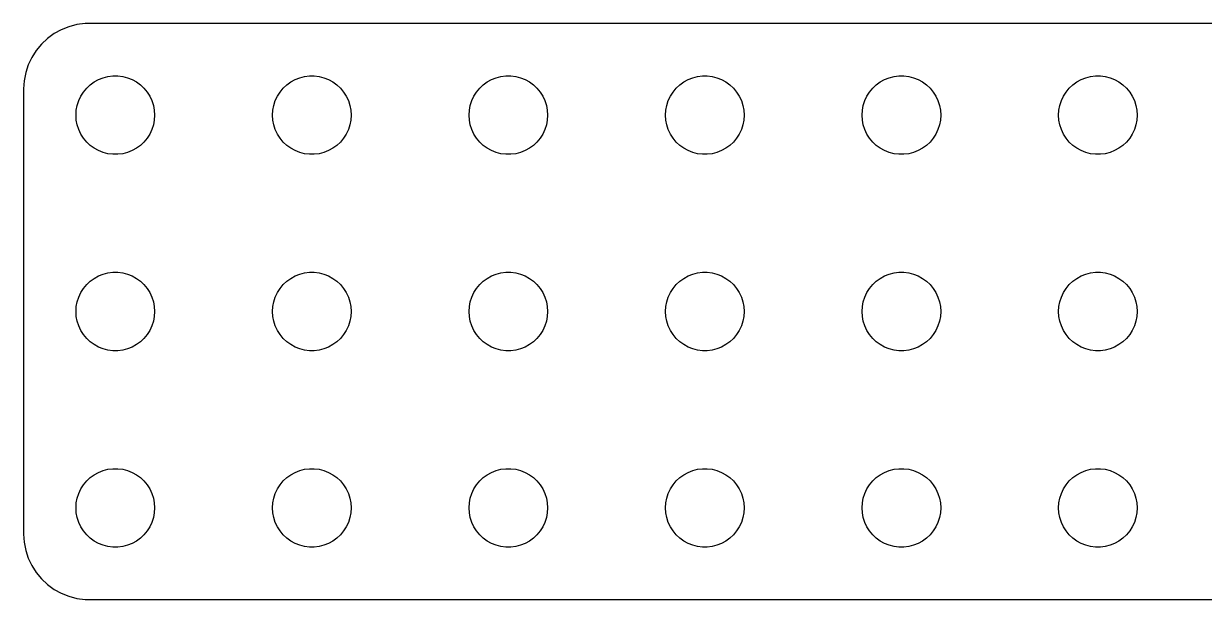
# Model space of a CAD drawing. Header units: metres. Extents: x -187 to 187, y -22 to 22.
# Drawn here: x -187 to -96.9, y -22 to 22 of the extents above; entities that cross this region are included whole.
import ezdxf

# ---------------------------------------------------------------- set-up
doc = ezdxf.new("R2010")
doc.units = ezdxf.units.M

msp = doc.modelspace()

# ---------------------------------------------------------------- linework, layer by layer
for p, q in [((-183.545, 21.7553), (-184.129, 21.5241)), ((-182.937, 21.9114), (-183.545, 21.7553)), ((-182.314, 21.9901), (-182.937, 21.9114)), ((182.314, 21.9901), (-182.314, 21.9901)), ((-185.187, 20.8526), (-185.645, 20.4227)), ((-184.679, 21.2216), (-185.187, 20.8526)), ((-184.129, 21.5241), (-184.679, 21.2216)), ((-186.045, 19.9389), (-186.382, 19.4088)), ((-185.645, 20.4227), (-186.045, 19.9389)), ((-186.382, 19.4088), (-186.649, 18.8406)), ((-186.843, 18.2434), (-186.961, 17.6267)), ((-186.649, 18.8406), (-186.843, 18.2434)), ((-186.961, 17.6267), (-187, 17)), ((-182.187, 17.0536), (-181.912, 17.3115)), ((-181.912, 17.3115), (-181.607, 17.533)), ((-181.607, 17.533), (-181.277, 17.7145)), ((-181.277, 17.7145), (-180.927, 17.8532)), ((-180.927, 17.8532), (-180.562, 17.9469)), ((-180.562, 17.9469), (-180.188, 17.9941)), ((-180.188, 17.9941), (-179.812, 17.9941)), ((-179.812, 17.9941), (-179.438, 17.9469)), ((-179.438, 17.9469), (-179.073, 17.8532)), ((-179.073, 17.8532), (-178.723, 17.7145)), ((-178.723, 17.7145), (-178.393, 17.533)), ((-178.393, 17.533), (-178.088, 17.3115)), ((-178.088, 17.3115), (-177.813, 17.0536)), ((-167.187, 17.0536), (-166.912, 17.3115)), ((-166.912, 17.3115), (-166.607, 17.533)), ((-166.607, 17.533), (-166.277, 17.7145)), ((-166.277, 17.7145), (-165.927, 17.8532)), ((-165.927, 17.8532), (-165.562, 17.9469)), ((-165.562, 17.9469), (-165.188, 17.9941)), ((-165.188, 17.9941), (-164.812, 17.9941)), ((-164.812, 17.9941), (-164.438, 17.9469)), ((-164.438, 17.9469), (-164.073, 17.8532)), ((-164.073, 17.8532), (-163.723, 17.7145)), ((-163.723, 17.7145), (-163.393, 17.533)), ((-163.393, 17.533), (-163.088, 17.3115)), ((-163.088, 17.3115), (-162.813, 17.0536)), ((-152.187, 17.0536), (-151.912, 17.3115)), ((-151.912, 17.3115), (-151.607, 17.533)), ((-151.607, 17.533), (-151.277, 17.7145)), ((-151.277, 17.7145), (-150.927, 17.8532)), ((-150.927, 17.8532), (-150.562, 17.9469)), ((-150.562, 17.9469), (-150.188, 17.9941)), ((-150.188, 17.9941), (-149.812, 17.9941)), ((-149.812, 17.9941), (-149.438, 17.9469)), ((-149.438, 17.9469), (-149.073, 17.8532)), ((-149.073, 17.8532), (-148.723, 17.7145)), ((-148.723, 17.7145), (-148.393, 17.533)), ((-148.393, 17.533), (-148.088, 17.3115)), ((-148.088, 17.3115), (-147.813, 17.0536)), ((-137.187, 17.0536), (-136.912, 17.3115)), ((-136.912, 17.3115), (-136.607, 17.533)), ((-136.607, 17.533), (-136.277, 17.7145)), ((-136.277, 17.7145), (-135.927, 17.8532)), ((-135.927, 17.8532), (-135.562, 17.9469)), ((-135.562, 17.9469), (-135.188, 17.9941)), ((-135.188, 17.9941), (-134.812, 17.9941)), ((-134.812, 17.9941), (-134.438, 17.9469)), ((-134.438, 17.9469), (-134.073, 17.8532)), ((-134.073, 17.8532), (-133.723, 17.7145)), ((-133.723, 17.7145), (-133.393, 17.533)), ((-133.393, 17.533), (-133.088, 17.3115)), ((-133.088, 17.3115), (-132.813, 17.0536)), ((-122.187, 17.0536), (-121.912, 17.3115)), ((-121.912, 17.3115), (-121.607, 17.533)), ((-121.607, 17.533), (-121.277, 17.7145)), ((-121.277, 17.7145), (-120.927, 17.8532)), ((-120.927, 17.8532), (-120.562, 17.9469)), ((-120.562, 17.9469), (-120.188, 17.9941)), ((-120.188, 17.9941), (-119.812, 17.9941)), ((-119.812, 17.9941), (-119.438, 17.9469)), ((-119.438, 17.9469), (-119.073, 17.8532)), ((-119.073, 17.8532), (-118.723, 17.7145)), ((-118.723, 17.7145), (-118.393, 17.533)), ((-118.393, 17.533), (-118.088, 17.3115)), ((-118.088, 17.3115), (-117.813, 17.0536)), ((-107.187, 17.0536), (-106.912, 17.3115)), ((-106.912, 17.3115), (-106.607, 17.533)), ((-106.607, 17.533), (-106.277, 17.7145)), ((-106.277, 17.7145), (-105.927, 17.8532)), ((-105.927, 17.8532), (-105.562, 17.9469)), ((-105.562, 17.9469), (-105.188, 17.9941)), ((-105.188, 17.9941), (-104.812, 17.9941)), ((-104.812, 17.9941), (-104.438, 17.9469)), ((-104.438, 17.9469), (-104.073, 17.8532)), ((-104.073, 17.8532), (-103.723, 17.7145)), ((-103.723, 17.7145), (-103.393, 17.533)), ((-103.393, 17.533), (-103.088, 17.3115)), ((-103.088, 17.3115), (-102.813, 17.0536)), ((-187, 17), (-187, -17)), ((-182.789, 16.1044), (-182.629, 16.4453)), ((-182.629, 16.4453), (-182.427, 16.7634)), ((-182.427, 16.7634), (-182.187, 17.0536)), ((-177.813, 17.0536), (-177.573, 16.7634)), ((-177.573, 16.7634), (-177.371, 16.4453)), ((-177.371, 16.4453), (-177.211, 16.1044)), ((-167.789, 16.1044), (-167.629, 16.4453)), ((-167.629, 16.4453), (-167.427, 16.7634)), ((-167.427, 16.7634), (-167.187, 17.0536)), ((-162.813, 17.0536), (-162.573, 16.7634)), ((-162.573, 16.7634), (-162.371, 16.4453)), ((-162.371, 16.4453), (-162.211, 16.1044)), ((-152.789, 16.1044), (-152.629, 16.4453)), ((-152.629, 16.4453), (-152.427, 16.7634)), ((-152.427, 16.7634), (-152.187, 17.0536)), ((-147.813, 17.0536), (-147.573, 16.7634)), ((-147.573, 16.7634), (-147.371, 16.4453)), ((-147.371, 16.4453), (-147.211, 16.1044)), ((-137.789, 16.1044), (-137.629, 16.4453)), ((-137.629, 16.4453), (-137.427, 16.7634)), ((-137.427, 16.7634), (-137.187, 17.0536)), ((-132.813, 17.0536), (-132.573, 16.7634)), ((-132.573, 16.7634), (-132.371, 16.4453)), ((-132.371, 16.4453), (-132.211, 16.1044)), ((-122.789, 16.1044), (-122.629, 16.4453)), ((-122.629, 16.4453), (-122.427, 16.7634)), ((-122.427, 16.7634), (-122.187, 17.0536)), ((-117.813, 17.0536), (-117.573, 16.7634)), ((-117.573, 16.7634), (-117.371, 16.4453)), ((-117.371, 16.4453), (-117.211, 16.1044)), ((-107.789, 16.1044), (-107.629, 16.4453)), ((-107.629, 16.4453), (-107.427, 16.7634)), ((-107.427, 16.7634), (-107.187, 17.0536)), ((-102.813, 17.0536), (-102.573, 16.7634)), ((-102.573, 16.7634), (-102.371, 16.4453)), ((-102.371, 16.4453), (-102.211, 16.1044)), ((-183, 15), (-182.976, 15.376)), ((-182.976, 15.376), (-182.906, 15.7461)), ((-182.906, 15.7461), (-182.789, 16.1044)), ((-177.211, 16.1044), (-177.094, 15.7461)), ((-177.094, 15.7461), (-177.024, 15.376)), ((-177.024, 15.376), (-177, 15)), ((-168, 15), (-167.976, 15.376)), ((-167.976, 15.376), (-167.906, 15.7461)), ((-167.906, 15.7461), (-167.789, 16.1044)), ((-162.211, 16.1044), (-162.094, 15.7461)), ((-162.094, 15.7461), (-162.024, 15.376)), ((-162.024, 15.376), (-162, 15)), ((-153, 15), (-152.976, 15.376)), ((-152.976, 15.376), (-152.906, 15.7461)), ((-152.906, 15.7461), (-152.789, 16.1044)), ((-147.211, 16.1044), (-147.094, 15.7461)), ((-147.094, 15.7461), (-147.024, 15.376)), ((-147.024, 15.376), (-147, 15)), ((-138, 15), (-137.976, 15.376)), ((-137.976, 15.376), (-137.906, 15.7461)), ((-137.906, 15.7461), (-137.789, 16.1044)), ((-132.211, 16.1044), (-132.094, 15.7461)), ((-132.094, 15.7461), (-132.024, 15.376)), ((-132.024, 15.376), (-132, 15)), ((-123, 15), (-122.976, 15.376)), ((-122.976, 15.376), (-122.906, 15.7461)), ((-122.906, 15.7461), (-122.789, 16.1044)), ((-117.211, 16.1044), (-117.094, 15.7461)), ((-117.094, 15.7461), (-117.024, 15.376)), ((-117.024, 15.376), (-117, 15)), ((-108, 15), (-107.976, 15.376)), ((-107.976, 15.376), (-107.906, 15.7461)), ((-107.906, 15.7461), (-107.789, 16.1044)), ((-102.211, 16.1044), (-102.094, 15.7461)), ((-102.094, 15.7461), (-102.024, 15.376)), ((-102.024, 15.376), (-102, 15)), ((-182.976, 14.624), (-183, 15)), ((-182.906, 14.2539), (-182.976, 14.624)), ((-177.024, 14.624), (-177.094, 14.2539)), ((-177, 15), (-177.024, 14.624)), ((-167.976, 14.624), (-168, 15)), ((-167.906, 14.2539), (-167.976, 14.624)), ((-162.024, 14.624), (-162.094, 14.2539)), ((-162, 15), (-162.024, 14.624)), ((-152.976, 14.624), (-153, 15)), ((-152.906, 14.2539), (-152.976, 14.624)), ((-147.024, 14.624), (-147.094, 14.2539)), ((-147, 15), (-147.024, 14.624)), ((-137.976, 14.624), (-138, 15)), ((-137.906, 14.2539), (-137.976, 14.624)), ((-132.024, 14.624), (-132.094, 14.2539)), ((-132, 15), (-132.024, 14.624)), ((-122.976, 14.624), (-123, 15)), ((-122.906, 14.2539), (-122.976, 14.624)), ((-117.024, 14.624), (-117.094, 14.2539)), ((-117, 15), (-117.024, 14.624)), ((-107.976, 14.624), (-108, 15)), ((-107.906, 14.2539), (-107.976, 14.624)), ((-102.024, 14.624), (-102.094, 14.2539)), ((-102, 15), (-102.024, 14.624)), ((-182.789, 13.8956), (-182.906, 14.2539)), ((-182.629, 13.5547), (-182.789, 13.8956)), ((-182.427, 13.2366), (-182.629, 13.5547)), ((-177.371, 13.5547), (-177.573, 13.2366)), ((-177.211, 13.8956), (-177.371, 13.5547)), ((-177.094, 14.2539), (-177.211, 13.8956)), ((-167.789, 13.8956), (-167.906, 14.2539)), ((-167.629, 13.5547), (-167.789, 13.8956)), ((-167.427, 13.2366), (-167.629, 13.5547)), ((-162.371, 13.5547), (-162.573, 13.2366)), ((-162.211, 13.8956), (-162.371, 13.5547)), ((-162.094, 14.2539), (-162.211, 13.8956)), ((-152.789, 13.8956), (-152.906, 14.2539)), ((-152.629, 13.5547), (-152.789, 13.8956)), ((-152.427, 13.2366), (-152.629, 13.5547)), ((-147.371, 13.5547), (-147.573, 13.2366)), ((-147.211, 13.8956), (-147.371, 13.5547)), ((-147.094, 14.2539), (-147.211, 13.8956)), ((-137.789, 13.8956), (-137.906, 14.2539)), ((-137.629, 13.5547), (-137.789, 13.8956)), ((-137.427, 13.2366), (-137.629, 13.5547)), ((-132.371, 13.5547), (-132.573, 13.2366)), ((-132.211, 13.8956), (-132.371, 13.5547)), ((-132.094, 14.2539), (-132.211, 13.8956)), ((-122.789, 13.8956), (-122.906, 14.2539)), ((-122.629, 13.5547), (-122.789, 13.8956)), ((-122.427, 13.2366), (-122.629, 13.5547)), ((-117.371, 13.5547), (-117.573, 13.2366)), ((-117.211, 13.8956), (-117.371, 13.5547)), ((-117.094, 14.2539), (-117.211, 13.8956)), ((-107.789, 13.8956), (-107.906, 14.2539)), ((-107.629, 13.5547), (-107.789, 13.8956)), ((-107.427, 13.2366), (-107.629, 13.5547)), ((-102.371, 13.5547), (-102.573, 13.2366)), ((-102.211, 13.8956), (-102.371, 13.5547)), ((-102.094, 14.2539), (-102.211, 13.8956)), ((-182.187, 12.9464), (-182.427, 13.2366)), ((-181.912, 12.6884), (-182.187, 12.9464)), ((-181.607, 12.467), (-181.912, 12.6884)), ((-178.088, 12.6884), (-178.393, 12.467)), ((-177.813, 12.9464), (-178.088, 12.6884)), ((-177.573, 13.2366), (-177.813, 12.9464)), ((-167.187, 12.9464), (-167.427, 13.2366)), ((-166.912, 12.6884), (-167.187, 12.9464)), ((-166.607, 12.467), (-166.912, 12.6884)), ((-163.088, 12.6884), (-163.393, 12.467)), ((-162.813, 12.9464), (-163.088, 12.6884)), ((-162.573, 13.2366), (-162.813, 12.9464)), ((-152.187, 12.9464), (-152.427, 13.2366)), ((-151.912, 12.6884), (-152.187, 12.9464)), ((-151.607, 12.467), (-151.912, 12.6884)), ((-148.088, 12.6884), (-148.393, 12.467)), ((-147.813, 12.9464), (-148.088, 12.6884)), ((-147.573, 13.2366), (-147.813, 12.9464)), ((-137.187, 12.9464), (-137.427, 13.2366)), ((-136.912, 12.6884), (-137.187, 12.9464)), ((-136.607, 12.467), (-136.912, 12.6884)), ((-133.088, 12.6884), (-133.393, 12.467)), ((-132.813, 12.9464), (-133.088, 12.6884)), ((-132.573, 13.2366), (-132.813, 12.9464)), ((-122.187, 12.9464), (-122.427, 13.2366)), ((-121.912, 12.6884), (-122.187, 12.9464)), ((-121.607, 12.467), (-121.912, 12.6884)), ((-118.088, 12.6884), (-118.393, 12.467)), ((-117.813, 12.9464), (-118.088, 12.6884)), ((-117.573, 13.2366), (-117.813, 12.9464)), ((-107.187, 12.9464), (-107.427, 13.2366)), ((-106.912, 12.6884), (-107.187, 12.9464)), ((-106.607, 12.467), (-106.912, 12.6884)), ((-103.088, 12.6884), (-103.393, 12.467)), ((-102.813, 12.9464), (-103.088, 12.6884)), ((-102.573, 13.2366), (-102.813, 12.9464)), ((-181.277, 12.2855), (-181.607, 12.467)), ((-180.927, 12.1468), (-181.277, 12.2855)), ((-180.562, 12.0531), (-180.927, 12.1468)), ((-180.188, 12.0059), (-180.562, 12.0531)), ((-179.812, 12.0059), (-180.188, 12.0059)), ((-179.438, 12.0531), (-179.812, 12.0059)), ((-179.073, 12.1468), (-179.438, 12.0531)), ((-178.723, 12.2855), (-179.073, 12.1468)), ((-178.393, 12.467), (-178.723, 12.2855)), ((-166.277, 12.2855), (-166.607, 12.467)), ((-165.927, 12.1468), (-166.277, 12.2855)), ((-165.562, 12.0531), (-165.927, 12.1468)), ((-165.188, 12.0059), (-165.562, 12.0531)), ((-164.812, 12.0059), (-165.188, 12.0059)), ((-164.438, 12.0531), (-164.812, 12.0059)), ((-164.073, 12.1468), (-164.438, 12.0531)), ((-163.723, 12.2855), (-164.073, 12.1468)), ((-163.393, 12.467), (-163.723, 12.2855)), ((-151.277, 12.2855), (-151.607, 12.467)), ((-150.927, 12.1468), (-151.277, 12.2855)), ((-150.562, 12.0531), (-150.927, 12.1468)), ((-150.188, 12.0059), (-150.562, 12.0531)), ((-149.812, 12.0059), (-150.188, 12.0059)), ((-149.438, 12.0531), (-149.812, 12.0059)), ((-149.073, 12.1468), (-149.438, 12.0531)), ((-148.723, 12.2855), (-149.073, 12.1468)), ((-148.393, 12.467), (-148.723, 12.2855)), ((-136.277, 12.2855), (-136.607, 12.467)), ((-135.927, 12.1468), (-136.277, 12.2855)), ((-135.562, 12.0531), (-135.927, 12.1468)), ((-135.188, 12.0059), (-135.562, 12.0531)), ((-134.812, 12.0059), (-135.188, 12.0059)), ((-134.438, 12.0531), (-134.812, 12.0059)), ((-134.073, 12.1468), (-134.438, 12.0531)), ((-133.723, 12.2855), (-134.073, 12.1468)), ((-133.393, 12.467), (-133.723, 12.2855)), ((-121.277, 12.2855), (-121.607, 12.467)), ((-120.927, 12.1468), (-121.277, 12.2855)), ((-120.562, 12.0531), (-120.927, 12.1468)), ((-120.188, 12.0059), (-120.562, 12.0531)), ((-119.812, 12.0059), (-120.188, 12.0059)), ((-119.438, 12.0531), (-119.812, 12.0059)), ((-119.073, 12.1468), (-119.438, 12.0531)), ((-118.723, 12.2855), (-119.073, 12.1468)), ((-118.393, 12.467), (-118.723, 12.2855)), ((-106.277, 12.2855), (-106.607, 12.467)), ((-105.927, 12.1468), (-106.277, 12.2855)), ((-105.562, 12.0531), (-105.927, 12.1468)), ((-105.188, 12.0059), (-105.562, 12.0531)), ((-104.812, 12.0059), (-105.188, 12.0059)), ((-104.438, 12.0531), (-104.812, 12.0059)), ((-104.073, 12.1468), (-104.438, 12.0531)), ((-103.723, 12.2855), (-104.073, 12.1468)), ((-103.393, 12.467), (-103.723, 12.2855)), ((-181.607, 2.53297), (-181.277, 2.71448)), ((-181.277, 2.71448), (-180.927, 2.85316)), ((-180.927, 2.85316), (-180.562, 2.94685)), ((-180.562, 2.94685), (-180.188, 2.99408)), ((-180.188, 2.99408), (-179.812, 2.99408)), ((-179.812, 2.99408), (-179.438, 2.94685)), ((-179.438, 2.94685), (-179.073, 2.85316)), ((-179.073, 2.85316), (-178.723, 2.71448)), ((-178.723, 2.71448), (-178.393, 2.53297)), ((-166.607, 2.53297), (-166.277, 2.71448)), ((-166.277, 2.71448), (-165.927, 2.85316)), ((-165.927, 2.85316), (-165.562, 2.94685)), ((-165.562, 2.94685), (-165.188, 2.99408)), ((-165.188, 2.99408), (-164.812, 2.99408)), ((-164.812, 2.99408), (-164.438, 2.94685)), ((-164.438, 2.94685), (-164.073, 2.85316)), ((-164.073, 2.85316), (-163.723, 2.71448)), ((-163.723, 2.71448), (-163.393, 2.53297)), ((-151.607, 2.53297), (-151.277, 2.71448)), ((-151.277, 2.71448), (-150.927, 2.85316)), ((-150.927, 2.85316), (-150.562, 2.94685)), ((-150.562, 2.94685), (-150.188, 2.99408)), ((-150.188, 2.99408), (-149.812, 2.99408)), ((-149.812, 2.99408), (-149.438, 2.94685)), ((-149.438, 2.94685), (-149.073, 2.85316)), ((-149.073, 2.85316), (-148.723, 2.71448)), ((-148.723, 2.71448), (-148.393, 2.53297)), ((-136.607, 2.53297), (-136.277, 2.71448)), ((-136.277, 2.71448), (-135.927, 2.85316)), ((-135.927, 2.85316), (-135.562, 2.94685)), ((-135.562, 2.94685), (-135.188, 2.99408)), ((-135.188, 2.99408), (-134.812, 2.99408)), ((-134.812, 2.99408), (-134.438, 2.94685)), ((-134.438, 2.94685), (-134.073, 2.85316)), ((-134.073, 2.85316), (-133.723, 2.71448)), ((-133.723, 2.71448), (-133.393, 2.53297)), ((-121.607, 2.53297), (-121.277, 2.71448)), ((-121.277, 2.71448), (-120.927, 2.85316)), ((-120.927, 2.85316), (-120.562, 2.94685)), ((-120.562, 2.94685), (-120.188, 2.99408)), ((-120.188, 2.99408), (-119.812, 2.99408)), ((-119.812, 2.99408), (-119.438, 2.94685)), ((-119.438, 2.94685), (-119.073, 2.85316)), ((-119.073, 2.85316), (-118.723, 2.71448)), ((-118.723, 2.71448), (-118.393, 2.53297)), ((-106.607, 2.53297), (-106.277, 2.71448)), ((-106.277, 2.71448), (-105.927, 2.85316)), ((-105.927, 2.85316), (-105.562, 2.94685)), ((-105.562, 2.94685), (-105.188, 2.99408)), ((-105.188, 2.99408), (-104.812, 2.99408)), ((-104.812, 2.99408), (-104.438, 2.94685)), ((-104.438, 2.94685), (-104.073, 2.85316)), ((-104.073, 2.85316), (-103.723, 2.71448)), ((-103.723, 2.71448), (-103.393, 2.53297)), ((-182.427, 1.76335), (-182.187, 2.05363)), ((-182.187, 2.05363), (-181.912, 2.31154)), ((-181.912, 2.31154), (-181.607, 2.53297)), ((-178.393, 2.53297), (-178.088, 2.31154)), ((-178.088, 2.31154), (-177.813, 2.05363)), ((-177.813, 2.05363), (-177.573, 1.76335)), ((-167.427, 1.76335), (-167.187, 2.05363)), ((-167.187, 2.05363), (-166.912, 2.31154)), ((-166.912, 2.31154), (-166.607, 2.53297)), ((-163.393, 2.53297), (-163.088, 2.31154)), ((-163.088, 2.31154), (-162.813, 2.05363)), ((-162.813, 2.05363), (-162.573, 1.76335)), ((-152.427, 1.76335), (-152.187, 2.05363)), ((-152.187, 2.05363), (-151.912, 2.31154)), ((-151.912, 2.31154), (-151.607, 2.53297)), ((-148.393, 2.53297), (-148.088, 2.31154)), ((-148.088, 2.31154), (-147.813, 2.05363)), ((-147.813, 2.05363), (-147.573, 1.76335)), ((-137.427, 1.76335), (-137.187, 2.05363)), ((-137.187, 2.05363), (-136.912, 2.31154)), ((-136.912, 2.31154), (-136.607, 2.53297)), ((-133.393, 2.53297), (-133.088, 2.31154)), ((-133.088, 2.31154), (-132.813, 2.05363)), ((-132.813, 2.05363), (-132.573, 1.76335)), ((-122.427, 1.76335), (-122.187, 2.05363)), ((-122.187, 2.05363), (-121.912, 2.31154)), ((-121.912, 2.31154), (-121.607, 2.53297)), ((-118.393, 2.53297), (-118.088, 2.31154)), ((-118.088, 2.31154), (-117.813, 2.05363)), ((-117.813, 2.05363), (-117.573, 1.76335)), ((-107.427, 1.76335), (-107.187, 2.05363)), ((-107.187, 2.05363), (-106.912, 2.31154)), ((-106.912, 2.31154), (-106.607, 2.53297)), ((-103.393, 2.53297), (-103.088, 2.31154)), ((-103.088, 2.31154), (-102.813, 2.05363)), ((-102.813, 2.05363), (-102.573, 1.76335)), ((-182.906, 0.746063), (-182.789, 1.10437)), ((-182.789, 1.10437), (-182.629, 1.44525)), ((-182.629, 1.44525), (-182.427, 1.76335)), ((-177.573, 1.76335), (-177.371, 1.44525)), ((-177.371, 1.44525), (-177.211, 1.10437)), ((-177.211, 1.10437), (-177.094, 0.746063)), ((-167.906, 0.746063), (-167.789, 1.10437)), ((-167.789, 1.10437), (-167.629, 1.44525)), ((-167.629, 1.44525), (-167.427, 1.76335)), ((-162.573, 1.76335), (-162.371, 1.44525)), ((-162.371, 1.44525), (-162.211, 1.10437)), ((-162.211, 1.10437), (-162.094, 0.746063)), ((-152.906, 0.746063), (-152.789, 1.10437)), ((-152.789, 1.10437), (-152.629, 1.44525)), ((-152.629, 1.44525), (-152.427, 1.76335)), ((-147.573, 1.76335), (-147.371, 1.44525)), ((-147.371, 1.44525), (-147.211, 1.10437)), ((-147.211, 1.10437), (-147.094, 0.746063)), ((-137.906, 0.746063), (-137.789, 1.10437)), ((-137.789, 1.10437), (-137.629, 1.44525)), ((-137.629, 1.44525), (-137.427, 1.76335)), ((-132.573, 1.76335), (-132.371, 1.44525)), ((-132.371, 1.44525), (-132.211, 1.10437)), ((-132.211, 1.10437), (-132.094, 0.746063)), ((-122.906, 0.746063), (-122.789, 1.10437)), ((-122.789, 1.10437), (-122.629, 1.44525)), ((-122.629, 1.44525), (-122.427, 1.76335)), ((-117.573, 1.76335), (-117.371, 1.44525)), ((-117.371, 1.44525), (-117.211, 1.10437)), ((-117.211, 1.10437), (-117.094, 0.746063)), ((-107.906, 0.746063), (-107.789, 1.10437)), ((-107.789, 1.10437), (-107.629, 1.44525)), ((-107.629, 1.44525), (-107.427, 1.76335)), ((-102.573, 1.76335), (-102.371, 1.44525)), ((-102.371, 1.44525), (-102.211, 1.10437)), ((-102.211, 1.10437), (-102.094, 0.746063)), ((-183, 0), (-182.976, 0.375992)), ((-182.976, -0.375992), (-183, 0)), ((-182.976, 0.375992), (-182.906, 0.746063)), ((-177.094, 0.746063), (-177.024, 0.375992)), ((-177.024, 0.375992), (-177, 0)), ((-177, 0), (-177.024, -0.375992)), ((-168, 0), (-167.976, 0.375992)), ((-167.976, -0.375992), (-168, 0)), ((-167.976, 0.375992), (-167.906, 0.746063)), ((-162.094, 0.746063), (-162.024, 0.375992)), ((-162.024, 0.375992), (-162, 0)), ((-162, 0), (-162.024, -0.375992)), ((-153, 0), (-152.976, 0.375992)), ((-152.976, -0.375992), (-153, 0)), ((-152.976, 0.375992), (-152.906, 0.746063)), ((-147.094, 0.746063), (-147.024, 0.375992)), ((-147.024, 0.375992), (-147, 0)), ((-147, 0), (-147.024, -0.375992)), ((-138, 0), (-137.976, 0.375992)), ((-137.976, -0.375992), (-138, 0)), ((-137.976, 0.375992), (-137.906, 0.746063)), ((-132.094, 0.746063), (-132.024, 0.375992)), ((-132.024, 0.375992), (-132, 0)), ((-132, 0), (-132.024, -0.375992)), ((-123, 0), (-122.976, 0.375992)), ((-122.976, -0.375992), (-123, 0)), ((-122.976, 0.375992), (-122.906, 0.746063)), ((-117.094, 0.746063), (-117.024, 0.375992)), ((-117.024, 0.375992), (-117, 0)), ((-117, 0), (-117.024, -0.375992)), ((-108, 0), (-107.976, 0.375992)), ((-107.976, -0.375992), (-108, 0)), ((-107.976, 0.375992), (-107.906, 0.746063)), ((-102.094, 0.746063), (-102.024, 0.375992)), ((-102.024, 0.375992), (-102, 0)), ((-102, 0), (-102.024, -0.375992)), ((-182.906, -0.746063), (-182.976, -0.375992)), ((-182.789, -1.10437), (-182.906, -0.746063)), ((-177.094, -0.746063), (-177.211, -1.10437)), ((-177.024, -0.375992), (-177.094, -0.746063)), ((-167.906, -0.746063), (-167.976, -0.375992)), ((-167.789, -1.10437), (-167.906, -0.746063)), ((-162.094, -0.746063), (-162.211, -1.10437)), ((-162.024, -0.375992), (-162.094, -0.746063)), ((-152.906, -0.746063), (-152.976, -0.375992)), ((-152.789, -1.10437), (-152.906, -0.746063)), ((-147.094, -0.746063), (-147.211, -1.10437)), ((-147.024, -0.375992), (-147.094, -0.746063)), ((-137.906, -0.746063), (-137.976, -0.375992)), ((-137.789, -1.10437), (-137.906, -0.746063)), ((-132.094, -0.746063), (-132.211, -1.10437)), ((-132.024, -0.375992), (-132.094, -0.746063)), ((-122.906, -0.746063), (-122.976, -0.375992)), ((-122.789, -1.10437), (-122.906, -0.746063)), ((-117.094, -0.746063), (-117.211, -1.10437)), ((-117.024, -0.375992), (-117.094, -0.746063)), ((-107.906, -0.746063), (-107.976, -0.375992)), ((-107.789, -1.10437), (-107.906, -0.746063)), ((-102.094, -0.746063), (-102.211, -1.10437)), ((-102.024, -0.375992), (-102.094, -0.746063)), ((-182.629, -1.44525), (-182.789, -1.10437)), ((-182.427, -1.76335), (-182.629, -1.44525)), ((-182.187, -2.05363), (-182.427, -1.76335)), ((-177.573, -1.76335), (-177.813, -2.05363)), ((-177.371, -1.44525), (-177.573, -1.76335)), ((-177.211, -1.10437), (-177.371, -1.44525)), ((-167.629, -1.44525), (-167.789, -1.10437)), ((-167.427, -1.76335), (-167.629, -1.44525)), ((-167.187, -2.05363), (-167.427, -1.76335)), ((-162.573, -1.76335), (-162.813, -2.05363)), ((-162.371, -1.44525), (-162.573, -1.76335)), ((-162.211, -1.10437), (-162.371, -1.44525)), ((-152.629, -1.44525), (-152.789, -1.10437)), ((-152.427, -1.76335), (-152.629, -1.44525)), ((-152.187, -2.05363), (-152.427, -1.76335)), ((-147.573, -1.76335), (-147.813, -2.05363)), ((-147.371, -1.44525), (-147.573, -1.76335)), ((-147.211, -1.10437), (-147.371, -1.44525)), ((-137.629, -1.44525), (-137.789, -1.10437)), ((-137.427, -1.76335), (-137.629, -1.44525)), ((-137.187, -2.05363), (-137.427, -1.76335)), ((-132.573, -1.76335), (-132.813, -2.05363)), ((-132.371, -1.44525), (-132.573, -1.76335)), ((-132.211, -1.10437), (-132.371, -1.44525)), ((-122.629, -1.44525), (-122.789, -1.10437)), ((-122.427, -1.76335), (-122.629, -1.44525)), ((-122.187, -2.05363), (-122.427, -1.76335)), ((-117.573, -1.76335), (-117.813, -2.05363)), ((-117.371, -1.44525), (-117.573, -1.76335)), ((-117.211, -1.10437), (-117.371, -1.44525)), ((-107.629, -1.44525), (-107.789, -1.10437)), ((-107.427, -1.76335), (-107.629, -1.44525)), ((-107.187, -2.05363), (-107.427, -1.76335)), ((-102.573, -1.76335), (-102.813, -2.05363)), ((-102.371, -1.44525), (-102.573, -1.76335)), ((-102.211, -1.10437), (-102.371, -1.44525)), ((-181.912, -2.31154), (-182.187, -2.05363)), ((-181.607, -2.53297), (-181.912, -2.31154)), ((-181.277, -2.71448), (-181.607, -2.53297)), ((-178.393, -2.53297), (-178.723, -2.71448)), ((-178.088, -2.31154), (-178.393, -2.53297)), ((-177.813, -2.05363), (-178.088, -2.31154)), ((-166.912, -2.31154), (-167.187, -2.05363)), ((-166.607, -2.53297), (-166.912, -2.31154)), ((-166.277, -2.71448), (-166.607, -2.53297)), ((-163.393, -2.53297), (-163.723, -2.71448)), ((-163.088, -2.31154), (-163.393, -2.53297)), ((-162.813, -2.05363), (-163.088, -2.31154)), ((-151.912, -2.31154), (-152.187, -2.05363)), ((-151.607, -2.53297), (-151.912, -2.31154)), ((-151.277, -2.71448), (-151.607, -2.53297)), ((-148.393, -2.53297), (-148.723, -2.71448)), ((-148.088, -2.31154), (-148.393, -2.53297)), ((-147.813, -2.05363), (-148.088, -2.31154)), ((-136.912, -2.31154), (-137.187, -2.05363)), ((-136.607, -2.53297), (-136.912, -2.31154)), ((-136.277, -2.71448), (-136.607, -2.53297)), ((-133.393, -2.53297), (-133.723, -2.71448)), ((-133.088, -2.31154), (-133.393, -2.53297)), ((-132.813, -2.05363), (-133.088, -2.31154)), ((-121.912, -2.31154), (-122.187, -2.05363)), ((-121.607, -2.53297), (-121.912, -2.31154)), ((-121.277, -2.71448), (-121.607, -2.53297)), ((-118.393, -2.53297), (-118.723, -2.71448)), ((-118.088, -2.31154), (-118.393, -2.53297)), ((-117.813, -2.05363), (-118.088, -2.31154)), ((-106.912, -2.31154), (-107.187, -2.05363)), ((-106.607, -2.53297), (-106.912, -2.31154)), ((-106.277, -2.71448), (-106.607, -2.53297)), ((-103.393, -2.53297), (-103.723, -2.71448)), ((-103.088, -2.31154), (-103.393, -2.53297)), ((-102.813, -2.05363), (-103.088, -2.31154)), ((-180.927, -2.85316), (-181.277, -2.71448)), ((-180.562, -2.94685), (-180.927, -2.85316)), ((-180.188, -2.99408), (-180.562, -2.94685)), ((-179.812, -2.99408), (-180.188, -2.99408)), ((-179.438, -2.94685), (-179.812, -2.99408)), ((-179.073, -2.85316), (-179.438, -2.94685)), ((-178.723, -2.71448), (-179.073, -2.85316)), ((-165.927, -2.85316), (-166.277, -2.71448)), ((-165.562, -2.94685), (-165.927, -2.85316)), ((-165.188, -2.99408), (-165.562, -2.94685)), ((-164.812, -2.99408), (-165.188, -2.99408)), ((-164.438, -2.94685), (-164.812, -2.99408)), ((-164.073, -2.85316), (-164.438, -2.94685)), ((-163.723, -2.71448), (-164.073, -2.85316)), ((-150.927, -2.85316), (-151.277, -2.71448)), ((-150.562, -2.94685), (-150.927, -2.85316)), ((-150.188, -2.99408), (-150.562, -2.94685)), ((-149.812, -2.99408), (-150.188, -2.99408)), ((-149.438, -2.94685), (-149.812, -2.99408)), ((-149.073, -2.85316), (-149.438, -2.94685)), ((-148.723, -2.71448), (-149.073, -2.85316)), ((-135.927, -2.85316), (-136.277, -2.71448)), ((-135.562, -2.94685), (-135.927, -2.85316)), ((-135.188, -2.99408), (-135.562, -2.94685)), ((-134.812, -2.99408), (-135.188, -2.99408)), ((-134.438, -2.94685), (-134.812, -2.99408)), ((-134.073, -2.85316), (-134.438, -2.94685)), ((-133.723, -2.71448), (-134.073, -2.85316)), ((-120.927, -2.85316), (-121.277, -2.71448)), ((-120.562, -2.94685), (-120.927, -2.85316)), ((-120.188, -2.99408), (-120.562, -2.94685)), ((-119.812, -2.99408), (-120.188, -2.99408)), ((-119.438, -2.94685), (-119.812, -2.99408)), ((-119.073, -2.85316), (-119.438, -2.94685)), ((-118.723, -2.71448), (-119.073, -2.85316)), ((-105.927, -2.85316), (-106.277, -2.71448)), ((-105.562, -2.94685), (-105.927, -2.85316)), ((-105.188, -2.99408), (-105.562, -2.94685)), ((-104.812, -2.99408), (-105.188, -2.99408)), ((-104.438, -2.94685), (-104.812, -2.99408)), ((-104.073, -2.85316), (-104.438, -2.94685)), ((-103.723, -2.71448), (-104.073, -2.85316)), ((-181.912, -12.6884), (-181.607, -12.467)), ((-181.607, -12.467), (-181.277, -12.2855)), ((-181.277, -12.2855), (-180.927, -12.1468)), ((-180.927, -12.1468), (-180.562, -12.0531)), ((-180.562, -12.0531), (-180.188, -12.0059)), ((-180.188, -12.0059), (-179.812, -12.0059)), ((-179.812, -12.0059), (-179.438, -12.0531)), ((-179.438, -12.0531), (-179.073, -12.1468)), ((-179.073, -12.1468), (-178.723, -12.2855)), ((-178.723, -12.2855), (-178.393, -12.467)), ((-178.393, -12.467), (-178.088, -12.6884)), ((-166.912, -12.6884), (-166.607, -12.467)), ((-166.607, -12.467), (-166.277, -12.2855)), ((-166.277, -12.2855), (-165.927, -12.1468)), ((-165.927, -12.1468), (-165.562, -12.0531)), ((-165.562, -12.0531), (-165.188, -12.0059)), ((-165.188, -12.0059), (-164.812, -12.0059)), ((-164.812, -12.0059), (-164.438, -12.0531)), ((-164.438, -12.0531), (-164.073, -12.1468)), ((-164.073, -12.1468), (-163.723, -12.2855)), ((-163.723, -12.2855), (-163.393, -12.467)), ((-163.393, -12.467), (-163.088, -12.6884)), ((-151.912, -12.6884), (-151.607, -12.467)), ((-151.607, -12.467), (-151.277, -12.2855)), ((-151.277, -12.2855), (-150.927, -12.1468)), ((-150.927, -12.1468), (-150.562, -12.0531)), ((-150.562, -12.0531), (-150.188, -12.0059)), ((-150.188, -12.0059), (-149.812, -12.0059)), ((-149.812, -12.0059), (-149.438, -12.0531)), ((-149.438, -12.0531), (-149.073, -12.1468)), ((-149.073, -12.1468), (-148.723, -12.2855)), ((-148.723, -12.2855), (-148.393, -12.467)), ((-148.393, -12.467), (-148.088, -12.6884)), ((-136.912, -12.6884), (-136.607, -12.467)), ((-136.607, -12.467), (-136.277, -12.2855)), ((-136.277, -12.2855), (-135.927, -12.1468)), ((-135.927, -12.1468), (-135.562, -12.0531)), ((-135.562, -12.0531), (-135.188, -12.0059)), ((-135.188, -12.0059), (-134.812, -12.0059)), ((-134.812, -12.0059), (-134.438, -12.0531)), ((-134.438, -12.0531), (-134.073, -12.1468)), ((-134.073, -12.1468), (-133.723, -12.2855)), ((-133.723, -12.2855), (-133.393, -12.467)), ((-133.393, -12.467), (-133.088, -12.6884)), ((-121.912, -12.6884), (-121.607, -12.467)), ((-121.607, -12.467), (-121.277, -12.2855)), ((-121.277, -12.2855), (-120.927, -12.1468)), ((-120.927, -12.1468), (-120.562, -12.0531)), ((-120.562, -12.0531), (-120.188, -12.0059)), ((-120.188, -12.0059), (-119.812, -12.0059)), ((-119.812, -12.0059), (-119.438, -12.0531)), ((-119.438, -12.0531), (-119.073, -12.1468)), ((-119.073, -12.1468), (-118.723, -12.2855)), ((-118.723, -12.2855), (-118.393, -12.467)), ((-118.393, -12.467), (-118.088, -12.6884)), ((-106.912, -12.6884), (-106.607, -12.467)), ((-106.607, -12.467), (-106.277, -12.2855)), ((-106.277, -12.2855), (-105.927, -12.1468)), ((-105.927, -12.1468), (-105.562, -12.0531)), ((-105.562, -12.0531), (-105.188, -12.0059)), ((-105.188, -12.0059), (-104.812, -12.0059)), ((-104.812, -12.0059), (-104.438, -12.0531)), ((-104.438, -12.0531), (-104.073, -12.1468)), ((-104.073, -12.1468), (-103.723, -12.2855)), ((-103.723, -12.2855), (-103.393, -12.467)), ((-103.393, -12.467), (-103.088, -12.6884)), ((-182.629, -13.5547), (-182.427, -13.2366)), ((-182.427, -13.2366), (-182.187, -12.9464)), ((-182.187, -12.9464), (-181.912, -12.6884)), ((-178.088, -12.6884), (-177.813, -12.9464)), ((-177.813, -12.9464), (-177.573, -13.2366)), ((-177.573, -13.2366), (-177.371, -13.5547)), ((-167.629, -13.5547), (-167.427, -13.2366)), ((-167.427, -13.2366), (-167.187, -12.9464)), ((-167.187, -12.9464), (-166.912, -12.6884)), ((-163.088, -12.6884), (-162.813, -12.9464)), ((-162.813, -12.9464), (-162.573, -13.2366)), ((-162.573, -13.2366), (-162.371, -13.5547)), ((-152.629, -13.5547), (-152.427, -13.2366)), ((-152.427, -13.2366), (-152.187, -12.9464)), ((-152.187, -12.9464), (-151.912, -12.6884)), ((-148.088, -12.6884), (-147.813, -12.9464)), ((-147.813, -12.9464), (-147.573, -13.2366)), ((-147.573, -13.2366), (-147.371, -13.5547)), ((-137.629, -13.5547), (-137.427, -13.2366)), ((-137.427, -13.2366), (-137.187, -12.9464)), ((-137.187, -12.9464), (-136.912, -12.6884)), ((-133.088, -12.6884), (-132.813, -12.9464)), ((-132.813, -12.9464), (-132.573, -13.2366)), ((-132.573, -13.2366), (-132.371, -13.5547)), ((-122.629, -13.5547), (-122.427, -13.2366)), ((-122.427, -13.2366), (-122.187, -12.9464)), ((-122.187, -12.9464), (-121.912, -12.6884)), ((-118.088, -12.6884), (-117.813, -12.9464)), ((-117.813, -12.9464), (-117.573, -13.2366)), ((-117.573, -13.2366), (-117.371, -13.5547)), ((-107.629, -13.5547), (-107.427, -13.2366)), ((-107.427, -13.2366), (-107.187, -12.9464)), ((-107.187, -12.9464), (-106.912, -12.6884)), ((-103.088, -12.6884), (-102.813, -12.9464)), ((-102.813, -12.9464), (-102.573, -13.2366)), ((-102.573, -13.2366), (-102.371, -13.5547)), ((-182.976, -14.624), (-182.906, -14.2539)), ((-182.906, -14.2539), (-182.789, -13.8956)), ((-182.789, -13.8956), (-182.629, -13.5547)), ((-177.371, -13.5547), (-177.211, -13.8956)), ((-177.211, -13.8956), (-177.094, -14.2539)), ((-177.094, -14.2539), (-177.024, -14.624)), ((-167.976, -14.624), (-167.906, -14.2539)), ((-167.906, -14.2539), (-167.789, -13.8956)), ((-167.789, -13.8956), (-167.629, -13.5547)), ((-162.371, -13.5547), (-162.211, -13.8956)), ((-162.211, -13.8956), (-162.094, -14.2539)), ((-162.094, -14.2539), (-162.024, -14.624)), ((-152.976, -14.624), (-152.906, -14.2539)), ((-152.906, -14.2539), (-152.789, -13.8956)), ((-152.789, -13.8956), (-152.629, -13.5547)), ((-147.371, -13.5547), (-147.211, -13.8956)), ((-147.211, -13.8956), (-147.094, -14.2539)), ((-147.094, -14.2539), (-147.024, -14.624)), ((-137.976, -14.624), (-137.906, -14.2539)), ((-137.906, -14.2539), (-137.789, -13.8956)), ((-137.789, -13.8956), (-137.629, -13.5547)), ((-132.371, -13.5547), (-132.211, -13.8956)), ((-132.211, -13.8956), (-132.094, -14.2539)), ((-132.094, -14.2539), (-132.024, -14.624)), ((-122.976, -14.624), (-122.906, -14.2539)), ((-122.906, -14.2539), (-122.789, -13.8956)), ((-122.789, -13.8956), (-122.629, -13.5547)), ((-117.371, -13.5547), (-117.211, -13.8956)), ((-117.211, -13.8956), (-117.094, -14.2539)), ((-117.094, -14.2539), (-117.024, -14.624)), ((-107.976, -14.624), (-107.906, -14.2539)), ((-107.906, -14.2539), (-107.789, -13.8956)), ((-107.789, -13.8956), (-107.629, -13.5547)), ((-102.371, -13.5547), (-102.211, -13.8956)), ((-102.211, -13.8956), (-102.094, -14.2539)), ((-102.094, -14.2539), (-102.024, -14.624)), ((-183, -15), (-182.976, -14.624)), ((-182.976, -15.376), (-183, -15)), ((-177.024, -14.624), (-177, -15)), ((-177, -15), (-177.024, -15.376)), ((-168, -15), (-167.976, -14.624)), ((-167.976, -15.376), (-168, -15)), ((-162.024, -14.624), (-162, -15)), ((-162, -15), (-162.024, -15.376)), ((-153, -15), (-152.976, -14.624)), ((-152.976, -15.376), (-153, -15)), ((-147.024, -14.624), (-147, -15)), ((-147, -15), (-147.024, -15.376)), ((-138, -15), (-137.976, -14.624)), ((-137.976, -15.376), (-138, -15)), ((-132.024, -14.624), (-132, -15)), ((-132, -15), (-132.024, -15.376)), ((-123, -15), (-122.976, -14.624)), ((-122.976, -15.376), (-123, -15)), ((-117.024, -14.624), (-117, -15)), ((-117, -15), (-117.024, -15.376)), ((-108, -15), (-107.976, -14.624)), ((-107.976, -15.376), (-108, -15)), ((-102.024, -14.624), (-102, -15)), ((-102, -15), (-102.024, -15.376)), ((-182.906, -15.7461), (-182.976, -15.376)), ((-182.789, -16.1044), (-182.906, -15.7461)), ((-182.629, -16.4453), (-182.789, -16.1044)), ((-177.211, -16.1044), (-177.371, -16.4453)), ((-177.094, -15.7461), (-177.211, -16.1044)), ((-177.024, -15.376), (-177.094, -15.7461)), ((-167.906, -15.7461), (-167.976, -15.376)), ((-167.789, -16.1044), (-167.906, -15.7461)), ((-167.629, -16.4453), (-167.789, -16.1044)), ((-162.211, -16.1044), (-162.371, -16.4453)), ((-162.094, -15.7461), (-162.211, -16.1044)), ((-162.024, -15.376), (-162.094, -15.7461)), ((-152.906, -15.7461), (-152.976, -15.376)), ((-152.789, -16.1044), (-152.906, -15.7461)), ((-152.629, -16.4453), (-152.789, -16.1044)), ((-147.211, -16.1044), (-147.371, -16.4453)), ((-147.094, -15.7461), (-147.211, -16.1044)), ((-147.024, -15.376), (-147.094, -15.7461)), ((-137.906, -15.7461), (-137.976, -15.376)), ((-137.789, -16.1044), (-137.906, -15.7461)), ((-137.629, -16.4453), (-137.789, -16.1044)), ((-132.211, -16.1044), (-132.371, -16.4453)), ((-132.094, -15.7461), (-132.211, -16.1044)), ((-132.024, -15.376), (-132.094, -15.7461)), ((-122.906, -15.7461), (-122.976, -15.376)), ((-122.789, -16.1044), (-122.906, -15.7461)), ((-122.629, -16.4453), (-122.789, -16.1044)), ((-117.211, -16.1044), (-117.371, -16.4453)), ((-117.094, -15.7461), (-117.211, -16.1044)), ((-117.024, -15.376), (-117.094, -15.7461)), ((-107.906, -15.7461), (-107.976, -15.376)), ((-107.789, -16.1044), (-107.906, -15.7461)), ((-107.629, -16.4453), (-107.789, -16.1044)), ((-102.211, -16.1044), (-102.371, -16.4453)), ((-102.094, -15.7461), (-102.211, -16.1044)), ((-102.024, -15.376), (-102.094, -15.7461)), ((-187, -17), (-186.961, -17.6267)), ((-182.427, -16.7634), (-182.629, -16.4453)), ((-182.187, -17.0536), (-182.427, -16.7634)), ((-181.912, -17.3115), (-182.187, -17.0536)), ((-177.813, -17.0536), (-178.088, -17.3115)), ((-177.573, -16.7634), (-177.813, -17.0536)), ((-177.371, -16.4453), (-177.573, -16.7634)), ((-167.427, -16.7634), (-167.629, -16.4453)), ((-167.187, -17.0536), (-167.427, -16.7634)), ((-166.912, -17.3115), (-167.187, -17.0536)), ((-162.813, -17.0536), (-163.088, -17.3115)), ((-162.573, -16.7634), (-162.813, -17.0536)), ((-162.371, -16.4453), (-162.573, -16.7634)), ((-152.427, -16.7634), (-152.629, -16.4453)), ((-152.187, -17.0536), (-152.427, -16.7634)), ((-151.912, -17.3115), (-152.187, -17.0536)), ((-147.813, -17.0536), (-148.088, -17.3115)), ((-147.573, -16.7634), (-147.813, -17.0536)), ((-147.371, -16.4453), (-147.573, -16.7634)), ((-137.427, -16.7634), (-137.629, -16.4453)), ((-137.187, -17.0536), (-137.427, -16.7634)), ((-136.912, -17.3115), (-137.187, -17.0536)), ((-132.813, -17.0536), (-133.088, -17.3115)), ((-132.573, -16.7634), (-132.813, -17.0536)), ((-132.371, -16.4453), (-132.573, -16.7634)), ((-122.427, -16.7634), (-122.629, -16.4453)), ((-122.187, -17.0536), (-122.427, -16.7634)), ((-121.912, -17.3115), (-122.187, -17.0536)), ((-117.813, -17.0536), (-118.088, -17.3115)), ((-117.573, -16.7634), (-117.813, -17.0536)), ((-117.371, -16.4453), (-117.573, -16.7634)), ((-107.427, -16.7634), (-107.629, -16.4453)), ((-107.187, -17.0536), (-107.427, -16.7634)), ((-106.912, -17.3115), (-107.187, -17.0536)), ((-102.813, -17.0536), (-103.088, -17.3115)), ((-102.573, -16.7634), (-102.813, -17.0536)), ((-102.371, -16.4453), (-102.573, -16.7634)), ((-186.961, -17.6267), (-186.843, -18.2434)), ((-181.607, -17.533), (-181.912, -17.3115)), ((-181.277, -17.7145), (-181.607, -17.533)), ((-180.927, -17.8532), (-181.277, -17.7145)), ((-180.562, -17.9469), (-180.927, -17.8532)), ((-180.188, -17.9941), (-180.562, -17.9469)), ((-179.812, -17.9941), (-180.188, -17.9941)), ((-179.438, -17.9469), (-179.812, -17.9941)), ((-179.073, -17.8532), (-179.438, -17.9469)), ((-178.723, -17.7145), (-179.073, -17.8532)), ((-178.393, -17.533), (-178.723, -17.7145)), ((-178.088, -17.3115), (-178.393, -17.533)), ((-166.607, -17.533), (-166.912, -17.3115)), ((-166.277, -17.7145), (-166.607, -17.533)), ((-165.927, -17.8532), (-166.277, -17.7145)), ((-165.562, -17.9469), (-165.927, -17.8532)), ((-165.188, -17.9941), (-165.562, -17.9469)), ((-164.812, -17.9941), (-165.188, -17.9941)), ((-164.438, -17.9469), (-164.812, -17.9941)), ((-164.073, -17.8532), (-164.438, -17.9469)), ((-163.723, -17.7145), (-164.073, -17.8532)), ((-163.393, -17.533), (-163.723, -17.7145)), ((-163.088, -17.3115), (-163.393, -17.533)), ((-151.607, -17.533), (-151.912, -17.3115)), ((-151.277, -17.7145), (-151.607, -17.533)), ((-150.927, -17.8532), (-151.277, -17.7145)), ((-150.562, -17.9469), (-150.927, -17.8532)), ((-150.188, -17.9941), (-150.562, -17.9469)), ((-149.812, -17.9941), (-150.188, -17.9941)), ((-149.438, -17.9469), (-149.812, -17.9941)), ((-149.073, -17.8532), (-149.438, -17.9469)), ((-148.723, -17.7145), (-149.073, -17.8532)), ((-148.393, -17.533), (-148.723, -17.7145)), ((-148.088, -17.3115), (-148.393, -17.533)), ((-136.607, -17.533), (-136.912, -17.3115)), ((-136.277, -17.7145), (-136.607, -17.533)), ((-135.927, -17.8532), (-136.277, -17.7145)), ((-135.562, -17.9469), (-135.927, -17.8532)), ((-135.188, -17.9941), (-135.562, -17.9469)), ((-134.812, -17.9941), (-135.188, -17.9941)), ((-134.438, -17.9469), (-134.812, -17.9941)), ((-134.073, -17.8532), (-134.438, -17.9469)), ((-133.723, -17.7145), (-134.073, -17.8532)), ((-133.393, -17.533), (-133.723, -17.7145)), ((-133.088, -17.3115), (-133.393, -17.533)), ((-121.607, -17.533), (-121.912, -17.3115)), ((-121.277, -17.7145), (-121.607, -17.533)), ((-120.927, -17.8532), (-121.277, -17.7145)), ((-120.562, -17.9469), (-120.927, -17.8532)), ((-120.188, -17.9941), (-120.562, -17.9469)), ((-119.812, -17.9941), (-120.188, -17.9941)), ((-119.438, -17.9469), (-119.812, -17.9941)), ((-119.073, -17.8532), (-119.438, -17.9469)), ((-118.723, -17.7145), (-119.073, -17.8532)), ((-118.393, -17.533), (-118.723, -17.7145)), ((-118.088, -17.3115), (-118.393, -17.533)), ((-106.607, -17.533), (-106.912, -17.3115)), ((-106.277, -17.7145), (-106.607, -17.533)), ((-105.927, -17.8532), (-106.277, -17.7145)), ((-105.562, -17.9469), (-105.927, -17.8532)), ((-105.188, -17.9941), (-105.562, -17.9469)), ((-104.812, -17.9941), (-105.188, -17.9941)), ((-104.438, -17.9469), (-104.812, -17.9941)), ((-104.073, -17.8532), (-104.438, -17.9469)), ((-103.723, -17.7145), (-104.073, -17.8532)), ((-103.393, -17.533), (-103.723, -17.7145)), ((-103.088, -17.3115), (-103.393, -17.533)), ((-186.843, -18.2434), (-186.649, -18.8406)), ((-186.649, -18.8406), (-186.382, -19.4088)), ((-186.382, -19.4088), (-186.045, -19.9389)), ((-186.045, -19.9389), (-185.645, -20.4227)), ((-185.645, -20.4227), (-185.187, -20.8526)), ((-185.187, -20.8526), (-184.679, -21.2216)), ((-184.679, -21.2216), (-184.129, -21.5241)), ((-184.129, -21.5241), (-183.545, -21.7553)), ((-183.545, -21.7553), (-182.937, -21.9114)), ((-182.937, -21.9114), (-182.314, -21.9901)), ((-182.314, -21.9901), (182.314, -21.9901))]:
    msp.add_line(p, q)

doc.saveas('drawing.dxf')
